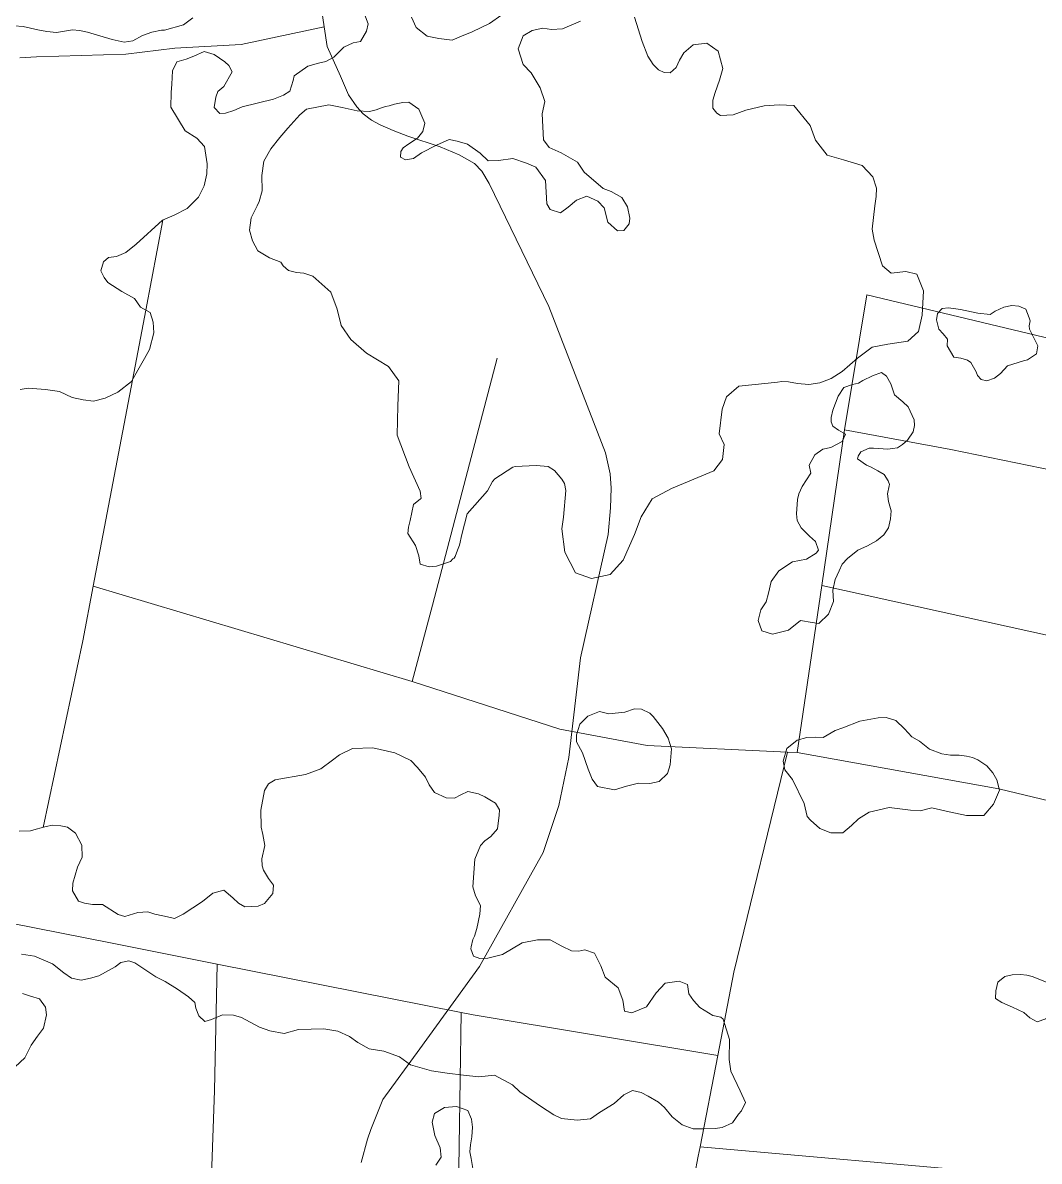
# Model space of a CAD drawing. Header units: metres. Extents: x 4652992 to 4879070, y 2074171 to 2309877.
# Drawn here: x 4654357 to 4654448.3, y 2307188.4 to 2307290.7 of the extents above; entities that cross this region are included whole.
import ezdxf

# ---------------------------------------------------------------- set-up
doc = ezdxf.new("R2010")
doc.units = ezdxf.units.M
doc.header["$MEASUREMENT"] = 0
for name, color, linetype, lineweight in [('Level 1', 2, 'Continuous', 0), ('Level 37', 3, 'Continuous', 0), ('Level 40', 1, 'Continuous', 0)]:
    doc.layers.add(name, color=color, linetype=linetype, lineweight=lineweight)

msp = doc.modelspace()

# ---------------------------------------------------------------- linework, layer by layer
at = {"layer": 'Level 1'}
for points in [[(4654387.351931, 2307188.276491, 1377.26), (4654387.934511, 2307190.36072, 1377.16), (4654388.233279, 2307191.254519, 1377.12), (4654389.31531, 2307193.933291, 1377), (4654392.648684, 2307198.478091, 1376.6), (4654398.004885, 2307205.886721, 1376), (4654403.710329, 2307216.142519, 1375), (4654405.130312, 2307220.37073, 1374.58), (4654406.035525, 2307224.684511, 1374), (4654407.084109, 2307233.630678, 1373), (4654409.574709, 2307244.711733, 1372), (4654409.769106, 2307247.113283, 1371.5), (4654409.832094, 2307248.891299, 1371.54), (4654409.7381, 2307250.155092, 1371.5), (4654409.329897, 2307252.046084, 1371.44), (4654404.23511, 2307265.201479, 1371), (4654398.87311, 2307276.268679, 1370), (4654398.205508, 2307277.359926, 1369.92), (4654397.546084, 2307278.052675, 1369.9), (4654396.172304, 2307278.847719, 1369.8), (4654394.471133, 2307279.566286, 1369.76), (4654391.55591, 2307280.524477, 1369.66), (4654390.246096, 2307281.011111, 1369.64), (4654389.065493, 2307281.535708, 1369.58), (4654388.287295, 2307281.946718, 1369.58), (4654387.544131, 2307282.504275, 1369.54), (4654386.961916, 2307283.161074, 1369.48), (4654386.237917, 2307284.231509, 1369.42), (4654385.499697, 2307285.891482, 1369.4), (4654384.3053, 2307288.561892, 1369), (4654384.049076, 2307290.322202, 1368.831213), (4654383.661472, 2307292.98511, 1368.57588)], [(4654356.684511, 2307287.546328, 1370.36), (4654358.170901, 2307287.639529, 1370.32), (4654366.209292, 2307287.879275, 1370), (4654370.611696, 2307288.432131, 1369.46), (4654376.590522, 2307288.762477, 1369), (4654384.049076, 2307290.322202, 1368.8293)]]:
    msp.add_polyline3d(points, dxfattribs=at)
at = {"layer": 'Level 37', "extrusion": (-0.8400224926888255, 0.216130160880701, 0.4976444165611972), "elevation": -3410420.615248, "flags": 128}
msp.add_lwpolyline([(-3394197.249115, 1958257.06056), (-3394214.366999, 1958255.556488), (-3394219.365277, 1958254.916623), (-3394238.172456, 1958252.508983), (-3394244.564932, 1958251.690637), (-3394252.775769, 1958250.63951)], dxfattribs=at)
at = {"layer": 'Level 37', "extrusion": (-0.1150957798302779, 0.051464324818281, 0.9920203550009741), "elevation": -415598.103135, "flags": 128}
msp.add_lwpolyline([(-4006195.332085, 3280979.539696), (-4006207.233876, 3280976.400742), (-4006210.775631, 3280995.402915)], dxfattribs=at)
at = {"layer": 'Level 37', "extrusion": (0.0615941839452091, 0.7284098706391285, 0.6823673621002193), "elevation": 1968242.27642, "flags": 128}
msp.add_lwpolyline([(-4443512.222837, -1835382.057906), (-4443494.412603, -1835384.453633), (-4443471.116375, -1835389.002085)], dxfattribs=at)
at = {"layer": 'Level 37'}
for points in [[(4654363.275722, 2307240.081485, 1376.5964), (4654391.960562, 2307231.5153, 1376.0514), (4654393.788141, 2307238.354053, 1374.8514), (4654399.586597, 2307260.573012, 1373.820294)], [(4654417.831984, 2307189.678014, 1381.5402), (4654445.017664, 2307187.279768, 1383.6514), (4654460.027697, 2307185.895572, 1385.7514), (4654466.759073, 2307216.565188, 1383.2514), (4654469.264392, 2307231.336528, 1382.7514), (4654469.320089, 2307231.949362, 1382.7027), (4654470.834188, 2307244.913674, 1381.2514), (4654458.9036, 2307248.184356, 1380.8968), (4654452.044439, 2307249.958972, 1380.4514), (4654440.358672, 2307252.347605, 1377.7514), (4654430.80016, 2307254.123972, 1376.9514), (4654428.759067, 2307240.134585, 1377.6264), (4654426.567025, 2307225.110611, 1378.3514)], [(4654391.960562, 2307231.5153, 1376.051384), (4654405.231023, 2307227.228807, 1375.551384), (4654413.062083, 2307225.745189, 1376.051384), (4654425.671025, 2307225.152713, 1378.198788), (4654426.567025, 2307225.110611, 1378.351384), (4654444.68937, 2307221.859015, 1381.751384), (4654466.759073, 2307216.565188, 1383.251384)], [(4654415.178891, 2307176.871888, 1382.6514), (4654416.019222, 2307180.164719, 1382.6514), (4654417.670077, 2307188.841905, 1381.6514), (4654417.831984, 2307189.678014, 1381.540226), (4654419.424276, 2307197.90081, 1380.446874), (4654420.874048, 2307205.387615, 1379.451384), (4654425.671025, 2307225.152713, 1378.198788)], [(4654322.42746, 2307076.952708, 1398.3514), (4654323.586315, 2307088.909995, 1397.6514), (4654325.49313, 2307106.994107, 1395.6514), (4654328.456517, 2307143.202541, 1392.0514), (4654330.55184, 2307176.386409, 1388.5514), (4654331.845478, 2307191.215804, 1386.7759), (4654332.967368, 2307202.536219, 1384.672431), (4654334.280678, 2307214.56383, 1383.327569), (4654346.139382, 2307211.676478, 1381.310277), (4654355.874681, 2307209.771913, 1380.268479), (4654364.990381, 2307207.988563, 1379.292985), (4654374.422294, 2307206.111065, 1379.292985), (4654396.343178, 2307201.747535, 1379.292985), (4654397.418805, 2307201.533423, 1379.292985), (4654419.424276, 2307197.90081, 1380.446874)], [(4654358.025574, 2307040.691088, 1399.3514), (4654362.870182, 2307039.833151, 1399.3514), (4654365.020563, 2307058.352, 1397.8514), (4654366.923967, 2307085.502758, 1393.6514), (4654368.404238, 2307112.27047, 1388.4514), (4654370.749862, 2307135.080618, 1385.2514), (4654373.215525, 2307167.608346, 1383.2514), (4654374.176669, 2307194.742226, 1380.2514), (4654374.422294, 2307206.111065, 1379.292985)], [(4654401.809545, 2307036.073487, 1396.9514), (4654398.46055, 2307033.758004, 1396.9514), (4654395.00132, 2307031.948018, 1397.0514), (4654384.94553, 2307033.481164, 1397.0514), (4654387.149967, 2307058.324133, 1395.4514), (4654388.067383, 2307077.276346, 1394.0514), (4654389.297768, 2307090.672139, 1391.1514), (4654391.493416, 2307123.662184, 1385.8514), (4654392.995233, 2307138.991958, 1384.9514), (4654394.89006, 2307170.816881, 1381.7514), (4654396.084297, 2307183.769992, 1381.0514), (4654396.343178, 2307201.747535, 1379.292985)]]:
    msp.add_polyline3d(points, dxfattribs=at)
at = {"layer": 'Level 40', "color": 3, "flags": 128}
for points, elevation in [([(4654414.463381, 2307227.273075), (4654414.965796, 2307226.40014), (4654415.260138, 2307225.446978), (4654415.13136, 2307224.017999), (4654414.895836, 2307223.246707), (4654414.163877, 2307222.523008), (4654413.298211, 2307222.336225), (4654412.291831, 2307222.371027), (4654411.218069, 2307222.103985), (4654410.130817, 2307221.776568), (4654408.607919, 2307222.053556), (4654408.125374, 2307222.731845), (4654407.757082, 2307223.638142), (4654407.255025, 2307225.081443), (4654406.719035, 2307226.088668), (4654406.732981, 2307226.719425), (4654407.008907, 2307227.671954), (4654407.740958, 2307228.395737), (4654408.781413, 2307228.797006), (4654409.626748, 2307228.608003), (4654411.049406, 2307228.733636), (4654411.942106, 2307229.04114), (4654412.572824, 2307229.02689), (4654413.317293, 2307228.670268), (4654413.625651, 2307228.347776), (4654414.463381, 2307227.273075)], 1380.109417), ([(4654449.106896, 2307204.424173), (4654449.791623, 2307203.831032), (4654449.943786, 2307203.105345), (4654449.743033, 2307202.206981), (4654448.889984, 2307201.202807), (4654448.137652, 2307200.930688), (4654447.459261, 2307201.270847), (4654446.940763, 2307201.76394), (4654445.916441, 2307202.244258), (4654444.938589, 2307202.65132), (4654444.393282, 2307203.024656), (4654444.420716, 2307203.710253), (4654444.594685, 2307204.488896), (4654445.207583, 2307204.980836), (4654445.873332, 2307205.14654), (4654446.632073, 2307205.165695), (4654447.184392, 2307205.105192), (4654447.663441, 2307204.998173), (4654449.106896, 2307204.424173)], 1385.609417), ([(4654394.071067, 2307188.029211), (4654394.546788, 2307188.744584), (4654394.480458, 2307189.580874), (4654393.972579, 2307190.705257), (4654393.732468, 2307191.896327), (4654393.967284, 2307192.665486), (4654394.851209, 2307193.226633), (4654395.942259, 2307193.299187), (4654396.939272, 2307192.950348), (4654397.273349, 2307192.180673), (4654397.366516, 2307191.464758), (4654397.29894, 2307190.595137), (4654397.198001, 2307189.859355), (4654397.123923, 2307189.24397), (4654397.24395, 2307188.648484), (4654397.417271, 2307187.725174)], 1382.009417)]:
    msp.add_lwpolyline(points, dxfattribs=dict(at, elevation=elevation))
at = {"layer": 'Level 40', "color": 3}
for points in [[(4654387.471797, 2307291.963919, 1375.1), (4654387.999686, 2307290.59632, 1375.1), (4654387.852366, 2307289.935371, 1375.1), (4654387.300948, 2307289.018062, 1375.1), (4654386.647225, 2307288.887069, 1375.1), (4654385.80239, 2307288.521338, 1375.1), (4654384.905791, 2307287.612028, 1375.1), (4654384.193126, 2307287.21665, 1375.1), (4654383.539377, 2307287.085646, 1375.1), (4654382.577056, 2307286.815633, 1375.1), (4654381.332818, 2307285.922734, 1374.3), (4654381.24435, 2307285.525755, 1374.3), (4654380.957019, 2307284.54815, 1374.3), (4654380.390662, 2307284.188842, 1374.3), (4654379.478734, 2307283.837531, 1374.3), (4654376.684438, 2307283.138624, 1373.6), (4654375.91885, 2307282.82351, 1373.6), (4654375.16801, 2307282.574617, 1373.6), (4654374.67488, 2307282.546083, 1373.6), (4654374.167324, 2307283.07704, 1373.6), (4654374.307669, 2307284.019045, 1373.6), (4654374.491948, 2307284.534009, 1373.6), (4654375.007392, 2307284.974739, 1373.6), (4654375.758582, 2307286.29518, 1373.3), (4654375.464367, 2307286.848083, 1373.3), (4654375.12586, 2307287.20223, 1373.3), (4654374.154264, 2307287.83745, 1373.3), (4654373.241355, 2307288.11169, 1373.3), (4654372.31334, 2307287.693649, 1373.3), (4654371.628394, 2307287.429809, 1373.3), (4654370.810909, 2307287.195677, 1373.3), (4654370.396066, 2307286.396227, 1383.2), (4654370.352274, 2307285.172006, 1383.2), (4654370.285339, 2307284.437687, 1382.6), (4654370.263364, 2307283.128686, 1381.1), (4654371.557473, 2307280.998716, 1380), (4654372.595049, 2307280.335191, 1380), (4654373.29039, 2307279.586761, 1380), (4654373.534784, 2307278.023602, 1380), (4654373.494392, 2307277.116865, 1380), (4654373.254327, 2307276.039409, 1380), (4654372.757685, 2307275.019456, 1380), (4654371.725021, 2307274.011865, 1380), (4654370.567098, 2307273.4094, 1380), (4654369.494771, 2307272.94935, 1380), (4654367.133775, 2307270.819163, 1381), (4654366.210764, 2307270.057584, 1381), (4654365.379061, 2307269.705908, 1381), (4654364.655674, 2307269.598945, 1381), (4654364.19416, 2307269.218149, 1381), (4654363.960287, 2307268.40981, 1381), (4654364.256196, 2307267.805605, 1381), (4654364.58634, 2307267.355122, 1381), (4654365.841509, 2307266.563201, 1379.8), (4654366.990134, 2307265.908403, 1379.3), (4654367.520603, 2307265.142704, 1379.3), (4654368.387953, 2307264.67895, 1379.3), (4654368.678623, 2307263.805248, 1379.3), (4654368.729521, 2307262.823527, 1379.3), (4654368.346414, 2307261.346027, 1379.3), (4654367.895139, 2307260.530668, 1379.3), (4654367.283948, 2307259.481592, 1379.3), (4654366.735562, 2307258.47237, 1379.3), (4654365.496589, 2307257.509916, 1379.3), (4654364.349111, 2307256.958195, 1379.3), (4654363.321608, 2307256.703028, 1379.3), (4654362.37415, 2307256.807262, 1379.3), (4654361.400795, 2307257.025376, 1380.3), (4654360.263204, 2307257.559735, 1381.1), (4654358.987411, 2307257.753698, 1381.8), (4654357.424095, 2307257.851063, 1382.5), (4654356.702102, 2307257.744239, 1382.5)], [(4654356.175759, 2307290.422506, 1374.6), (4654356.999345, 2307290.376793, 1374.6), (4654358.306281, 2307290.081011, 1373.9), (4654359.101086, 2307289.902828, 1373.9), (4654359.9916, 2307289.842232, 1373.9), (4654360.712898, 2307289.958612, 1373.9), (4654361.434187, 2307290.074992, 1373.9), (4654362.044998, 2307290.007573, 1373.9), (4654362.77351, 2307289.844245, 1373.9), (4654363.884618, 2307289.525622, 1373.9), (4654364.995695, 2307289.207007, 1373.9), (4654366.055267, 2307288.969459, 1373.9), (4654366.842699, 2307289.070991, 1373.9), (4654367.718612, 2307289.569784, 1373.9), (4654368.550271, 2307289.869941, 1373.9), (4654369.41864, 2307290.022828, 1373.9), (4654369.698261, 2307290.02965, 1373.9), (4654371.382212, 2307290.506192, 1373.7), (4654372.221582, 2307291.152397, 1373.7)], [(4654400.020114, 2307291.423387, 1386.5), (4654398.891079, 2307290.65119, 1386.5), (4654397.356956, 2307289.901484, 1386.5), (4654396.380084, 2307289.50532, 1386.5), (4654395.547908, 2307289.145058, 1386.5), (4654394.347131, 2307289.277651, 1386.5), (4654393.30555, 2307289.511266, 1386.5), (4654392.314957, 2307290.280383, 1386.5), (4654391.903212, 2307291.193155, 1386.5)], [(4654411.929401, 2307291.213021, 1386.8), (4654412.621157, 2307289.029428, 1386.8), (4654413.123996, 2307287.6902, 1386.8), (4654413.622377, 2307286.965205, 1386.8), (4654414.081044, 2307286.484973, 1386.8), (4654414.589807, 2307286.229349, 1386.8), (4654415.148667, 2307286.198327, 1386.8), (4654415.68305, 2307286.691637, 1386.8), (4654415.96807, 2307287.33522, 1386.8), (4654416.352915, 2307288.003582, 1386.8), (4654417.216831, 2307288.705978, 1386.8), (4654418.429517, 2307288.858432, 1386.8), (4654419.451757, 2307288.157414, 1386.8), (4654419.859429, 2307286.603788, 1386.8), (4654419.574006, 2307285.535839, 1386.8), (4654419.188773, 2307284.443129, 1386.8), (4654418.983532, 2307283.734538, 1386.8), (4654418.967898, 2307283.030592, 1386.8), (4654419.336683, 2307282.570578, 1386.8), (4654419.665781, 2307282.355282, 1386.8), (4654420.8134, 2307282.428033, 1386.8), (4654421.941363, 2307282.835318, 1386.8), (4654423.59561, 2307283.231588, 1385.8), (4654424.935117, 2307283.322095, 1385.8), (4654426.243865, 2307283.264658, 1385.8), (4654427.730617, 2307281.467311, 1385.8), (4654428.188794, 2307280.13683, 1385.8), (4654429.261331, 2307278.810271, 1385.8), (4654430.724357, 2307278.387745, 1385.8), (4654432.401988, 2307277.869881, 1385.8), (4654433.354829, 2307276.85355, 1385.8), (4654433.693338, 2307275.833363, 1385.8), (4654433.667555, 2307275.083733, 1385.8), (4654433.531824, 2307274.264341, 1385.8), (4654433.294808, 2307272.14576, 1385.8), (4654433.472715, 2307271.163102, 1386.4), (4654434.216095, 2307268.859785, 1388.1), (4654435.011972, 2307268.210758, 1388.1), (4654436.311516, 2307268.343034, 1388.1), (4654437.296998, 2307268.122139, 1388.1), (4654437.90267, 2307266.621608, 1388.1), (4654437.790695, 2307264.434908, 1388.1), (4654437.460481, 2307262.955995, 1388.1), (4654436.513665, 2307262.085842, 1388.1), (4654434.716235, 2307261.82979, 1388.1), (4654433.287118, 2307261.538251, 1388.1), (4654431.986676, 2307260.559061, 1388.1), (4654430.591403, 2307259.365822, 1388.1), (4654429.604968, 2307258.73978, 1388.1), (4654428.578948, 2307258.357881, 1388.1), (4654427.602933, 2307258.200057, 1388.1), (4654426.587317, 2307258.286382, 1388.1), (4654425.770892, 2307258.422202, 1388.1), (4654425.16846, 2307258.46303, 1388.1), (4654424.780031, 2307258.408862, 1388.1), (4654423.939294, 2307258.328442, 1390.8), (4654421.307604, 2307258.035475, 1390.8), (4654420.211644, 2307257.077617, 1390.8), (4654419.803124, 2307255.9658, 1390.8), (4654419.55487, 2307253.775279, 1390.8), (4654419.978364, 2307252.798075, 1390.8), (4654419.841279, 2307251.465131, 1390.8), (4654419.050886, 2307250.438903, 1390.8), (4654415.261739, 2307248.847573, 1390.4), (4654413.508405, 2307247.926569, 1390.4), (4654412.53886, 2307246.314114, 1390.4), (4654411.94665, 2307244.71105, 1390.4), (4654410.916951, 2307242.408507, 1390.4), (4654409.739207, 2307241.124144, 1390.4), (4654408.060784, 2307240.749183, 1390.4), (4654406.626332, 2307241.257743, 1390.4), (4654405.679517, 2307243.111353, 1390.4), (4654405.403199, 2307245.237204, 1390.4), (4654405.543086, 2307246.284852, 1390.4), (4654405.74863, 2307248.678297, 1390.4), (4654405.654802, 2307249.309177, 1390.4), (4654405.411803, 2307249.691968, 1390.4), (4654404.737097, 2307250.452889, 1390.4), (4654404.161368, 2307250.816341, 1390.4), (4654403.103727, 2307250.912341, 1390.4), (4654401.206658, 2307250.820898, 1390.4), (4654401.007977, 2307250.771536, 1390.4), (4654399.386554, 2307249.705629, 1385.6), (4654399.162548, 2307249.491626, 1383.9635), (4654398.710873, 2307248.642211, 1383), (4654396.906269, 2307246.566238, 1378.5), (4654396.427715, 2307244.7202, 1377.4), (4654396.214411, 2307243.763774, 1377.4), (4654396.027482, 2307243.302, 1377.4), (4654395.804415, 2307242.750953, 1377.4), (4654395.735195, 2307242.579958, 1377.4), (4654395.592673, 2307242.522656, 1377.4), (4654395.385721, 2307242.299524, 1377.4)], [(4654395.385721, 2307242.299524, 1377.4), (4654394.140167, 2307241.860932, 1377.4), (4654393.479524, 2307241.793548, 1377.4), (4654392.674827, 2307242.045281, 1377.4), (4654392.553858, 2307242.789589, 1377.4), (4654392.258366, 2307243.716405, 1377.4), (4654391.568114, 2307244.803288, 1377.4), (4654391.621658, 2307245.365139, 1377.4), (4654391.758771, 2307245.980027, 1377.4), (4654392.078704, 2307247.414787, 1377.4), (4654392.694147, 2307247.922657, 1377.4), (4654392.765432, 2307247.940369, 1381), (4654392.654965, 2307248.62009, 1384.6), (4654391.665964, 2307250.80881, 1385.8), (4654390.602735, 2307253.649713, 1386.5), (4654390.669429, 2307256.276181, 1386.5), (4654390.745854, 2307258.523228, 1386.5), (4654389.807992, 2307259.818171, 1386.5), (4654387.856328, 2307261.009959, 1386.5), (4654386.428911, 2307262.225926, 1386.5), (4654385.58076, 2307263.500923, 1386.5), (4654385.20018, 2307264.966206, 1385.5), (4654384.65026, 2307266.504175, 1381), (4654383.008735, 2307267.938765, 1377.5), (4654382.210395, 2307268.213071, 1377.5), (4654381.553416, 2307268.264739, 1377.5), (4654380.825737, 2307268.42773, 1377.5), (4654380.350914, 2307268.868297, 1377.5), (4654380.138837, 2307269.202271, 1377.5), (4654379.123156, 2307269.573016, 1377.5), (4654378.067154, 2307270.191531, 1377.5), (4654377.602662, 2307271.107286, 1377.5), (4654377.340369, 2307272.073263, 1377.5), (4654377.49263, 2307273.185135, 1377.5), (4654378.018916, 2307274.260978, 1377.5), (4654378.201103, 2307274.649915, 1377.5), (4654378.459426, 2307275.594809, 1377.5), (4654378.434946, 2307276.985107, 1377.5), (4654378.627765, 2307278.278991, 1377.5), (4654379.255184, 2307279.379991, 1377.5), (4654380.054417, 2307280.394736, 1377.5), (4654380.767622, 2307281.237745, 1377.5), (4654381.844968, 2307282.428936, 1377.5), (4654382.459651, 2307282.938897, 1376.7), (4654384.450804, 2307283.314039, 1376.1), (4654385.645661, 2307283.094023, 1376.1), (4654387.012581, 2307282.78759, 1376.1), (4654388.101148, 2307282.734924, 1376.1), (4654388.70883, 2307282.885741, 1376.1), (4654389.179823, 2307283.0672, 1376.1), (4654389.539378, 2307283.177958, 1376.1), (4654389.888773, 2307283.24315, 1376.1), (4654390.349601, 2307283.379042, 1376.1), (4654391.104098, 2307283.544775, 1376.1), (4654391.635721, 2307283.569109, 1376.1), (4654392.546587, 2307282.934333, 1376.1), (4654393.077278, 2307281.667217, 1376.1), (4654392.914759, 2307280.938237, 1376.1), (4654392.443502, 2307280.326309, 1376.1), (4654391.663504, 2307279.831426, 1376.1), (4654391.151917, 2307279.467724, 1376.1), (4654390.933989, 2307279.133874, 1376.1), (4654390.91338, 2307278.612287, 1376.1), (4654391.338482, 2307278.373497, 1376.1), (4654392.082774, 2307278.493691, 1376.1), (4654392.784566, 2307279.021721, 1377.5), (4654394.122015, 2307279.712329, 1383.5), (4654395.27502, 2307280.221587, 1385.4), (4654395.995043, 2307280.060173, 1385.4), (4654396.93002, 2307279.803315, 1385.4), (4654398.069579, 2307278.980789, 1385.4), (4654398.769157, 2307278.304167, 1385.4), (4654399.719275, 2307278.327452, 1385.4), (4654400.989526, 2307278.515233, 1385.4), (4654402.219269, 2307278.097799, 1385.4), (4654403.078994, 2307277.716065, 1385.4), (4654403.94805, 2307276.528981, 1385.4), (4654404.046356, 2307274.42797, 1385.4), (4654404.360945, 2307273.932228, 1385.4), (4654405.285653, 2307273.630481, 1385.4), (4654405.966025, 2307274.139453, 1385.4), (4654406.721492, 2307274.773334, 1385.4), (4654407.65171, 2307275.131801, 1385.4), (4654408.636218, 2307274.674888, 1385.4), (4654409.210632, 2307274.07367, 1385.4), (4654409.534471, 2307272.772701, 1385.4), (4654410.403668, 2307272.010961, 1385.4), (4654410.973574, 2307272.024964, 1385.4), (4654411.439011, 2307272.629307, 1385.4), (4654411.50444, 2307273.134329, 1385.4), (4654411.310382, 2307274.169971, 1385.4), (4654410.786191, 2307274.996159, 1385.4), (4654409.821807, 2307275.543064, 1385.4), (4654409.122112, 2307275.794404, 1385.4), (4654407.406026, 2307277.275276, 1386.8), (4654406.802922, 2307278.16509, 1386.8), (4654405.341371, 2307279.011561, 1386.8), (4654404.268742, 2307279.487866, 1386.8), (4654403.76022, 2307280.167869, 1386.8), (4654403.62235, 2307282.509991, 1386.8), (4654403.872804, 2307283.633056, 1386.8), (4654403.439561, 2307284.862295, 1386.8), (4654402.657014, 2307286.217082, 1386.8), (4654401.923859, 2307286.947586, 1386.8), (4654401.48572, 2307288.366725, 1386.8), (4654401.935877, 2307289.539478, 1386.8), (4654402.74987, 2307290.017343, 1386.8), (4654403.693422, 2307290.23026, 1386.8), (4654404.466981, 2307290.103905, 1386.8), (4654405.470272, 2307290.161887, 1386.8), (4654407.082971, 2307290.837941, 1386.8)], [(4654447.903136, 2307262.217018, 1379.5), (4654448.172425, 2307261.66587, 1379.5), (4654448.062537, 2307260.9543, 1379.5), (4654447.25199, 2307260.399737, 1379.5), (4654446.893692, 2307260.332783, 1379.5), (4654445.466445, 2307259.875557, 1378.8), (4654444.821261, 2307259.185004, 1378.8), (4654444.285523, 2307258.764672, 1378.8), (4654443.5941, 2307258.526589, 1378.8), (4654443.079771, 2307258.641819, 1378.8), (4654442.768397, 2307259.006325, 1378.8), (4654442.644052, 2307259.328933, 1378.8), (4654442.148184, 2307260.169077, 1379.5), (4654441.852483, 2307260.382574, 1379.5), (4654441.2556, 2307260.565392, 1379.5), (4654440.637831, 2307260.654726, 1379.5), (4654440.0315, 2307261.674068, 1379.5), (4654440.063319, 2307262.25594, 1379.5), (4654439.679627, 2307262.734588, 1379.5), (4654439.285491, 2307263.166499, 1379.5), (4654439.078733, 2307263.998195, 1379.5), (4654439.15727, 2307264.569626, 1379.5), (4654439.599139, 2307265.010549, 1379.5), (4654440.154822, 2307265.082361, 1379.5), (4654441.246317, 2307264.939209, 1378.9), (4654442.789238, 2307264.593423, 1378.9), (4654443.895916, 2307264.492772, 1378.9), (4654444.353519, 2307264.783199, 1378.9), (4654445.122978, 2307265.151099, 1378.9), (4654445.84019, 2307265.285089, 1378.9), (4654446.468851, 2307265.242434, 1378.9), (4654447.092011, 2307264.9554, 1378.9), (4654447.413233, 2307264.195705, 1378.9), (4654447.50124, 2307263.930377, 1378.9), (4654447.396758, 2307263.462586, 1378.9), (4654447.427567, 2307263.16096, 1378.9), (4654447.903136, 2307262.217018, 1379.5)], [(4654429.766304, 2307239.725521, 1381.5), (4654429.827357, 2307238.684159, 1381.5), (4654429.380815, 2307237.560645, 1381.5), (4654428.509924, 2307236.727831, 1381.5), (4654427.893741, 2307236.816756, 1381.5), (4654426.858154, 2307236.999514, 1381.5), (4654425.780032, 2307236.115167, 1381.5), (4654424.329531, 2307235.754548, 1381.5), (4654423.37169, 2307236.066703, 1381.5), (4654423.03593, 2307236.973768, 1381.5), (4654423.301031, 2307237.942179, 1381.5), (4654423.757535, 2307238.672016, 1381.5), (4654423.981023, 2307239.453996, 1381.5), (4654424.209934, 2307240.479477, 1381.5), (4654424.915294, 2307241.447295, 1381.5), (4654426.122885, 2307242.253778, 1381.5), (4654427.402405, 2307242.505788, 1381.5), (4654428.257516, 2307243.048541, 1381.5), (4654428.459757, 2307243.29693, 1381.5), (4654428.196443, 2307244.090007, 1381.5), (4654427.663463, 2307244.551906, 1381.5), (4654426.902887, 2307245.309478, 1381.5), (4654426.561725, 2307245.973185, 1381.5), (4654426.500183, 2307246.574311, 1381.5), (4654426.580129, 2307247.859425, 1381), (4654426.694675, 2307248.372557, 1381), (4654426.990782, 2307249.040967, 1381), (4654427.780164, 2307250.231653, 1380.3), (4654427.646021, 2307250.948058, 1380.3), (4654428.144984, 2307251.865904, 1380.3), (4654428.851052, 2307252.394186, 1380.3), (4654429.56708, 2307252.528013, 1380.3), (4654430.609056, 2307253.057573, 1379.9), (4654430.893537, 2307253.722377, 1379.3), (4654430.279192, 2307254.091259, 1378.8), (4654429.770185, 2307254.450878, 1378.8), (4654429.609449, 2307254.830756, 1378.8), (4654429.599466, 2307255.226001, 1378.8), (4654429.745693, 2307255.881023, 1378.8), (4654430.225232, 2307257.149184, 1378.8), (4654430.740635, 2307257.918043, 1378.8), (4654431.536189, 2307258.181995, 1378.8), (4654432.056107, 2307258.311172, 1378.8), (4654432.456608, 2307258.565355, 1378.8), (4654433.320162, 2307258.973971, 1378), (4654434.126978, 2307259.285026, 1378), (4654434.589666, 2307258.935477, 1378), (4654434.979147, 2307258.258082, 1378), (4654435.29542, 2307257.252856, 1378), (4654436.043948, 2307256.642595, 1378), (4654436.532498, 2307256.188929, 1378), (4654437.066983, 2307255.01263, 1379), (4654437.102796, 2307254.513507, 1379), (4654436.977474, 2307253.95226, 1379), (4654436.462244, 2307253.183686, 1379), (4654436.030562, 2307252.789274, 1379), (4654435.573015, 2307252.49887, 1379), (4654435.12093, 2307252.452786, 1379), (4654434.715593, 2307252.396231, 1379), (4654433.421378, 2307252.469962, 1380), (4654433.026987, 2307252.46019, 1380), (4654432.269009, 2307252.139474, 1380), (4654432.035075, 2307251.750452, 1380), (4654431.982932, 2307251.516903, 1380), (4654432.797198, 2307250.957938, 1380.5), (4654433.1963, 2307250.770548, 1380.5), (4654433.807852, 2307250.437566, 1380.5), (4654434.372734, 2307250.115038, 1380.5), (4654434.735098, 2307249.543799, 1380.5), (4654434.859198, 2307249.221954, 1380.5), (4654434.827932, 2307249.081926, 1380.5), (4654434.671602, 2307248.381791, 1380.5), (4654434.758983, 2307247.676109, 1380.5), (4654435.012147, 2307246.835307, 1380.5), (4654434.949132, 2307246.11431, 1380.5), (4654434.771963, 2307245.320864, 1380.5), (4654434.335701, 2307244.683435, 1380.5), (4654433.676577, 2307244.144898, 1380.5), (4654432.8879, 2307243.684362, 1380.5), (4654432.016321, 2307243.291382, 1380.5), (4654431.071789, 2307242.571689, 1380.5), (4654430.609709, 2307242.038044, 1380.5), (4654430.334266, 2307241.462631, 1380.5), (4654430.147166, 2307241.063466, 1380.5), (4654429.960065, 2307240.664303, 1380.5), (4654429.766304, 2307239.725521, 1381.5)], [(4654443.588054, 2307223.932708, 1386.409417), (4654444.139254, 2307223.306714, 1386.409417), (4654444.497577, 2307222.661021, 1386.409417), (4654444.72921, 2307221.72947, 1386.409417), (4654444.195743, 2307220.466299, 1386.409417), (4654443.343405, 2307219.462945, 1386.409417), (4654441.773192, 2307219.451025, 1385.909417), (4654440.225055, 2307219.798749, 1383.609417), (4654438.663534, 2307220.147843, 1383.609417), (4654437.595228, 2307219.882085, 1383.609417), (4654436.727532, 2307219.949914, 1383.609417), (4654434.825314, 2307220.185935, 1383.609417), (4654433.02912, 2307219.767486, 1383.609417), (4654432.073834, 2307219.161047, 1383.609417), (4654431.4323, 2307218.547545, 1383.609417), (4654430.657212, 2307217.900819, 1383.609417), (4654429.582364, 2307217.888759, 1383.609417), (4654428.601395, 2307218.29724, 1383.609417), (4654427.760961, 2307219.052779, 1383.609417), (4654427.454175, 2307219.373661, 1383.609417), (4654427.194774, 2307220.526601, 1382.709417), (4654426.138875, 2307222.704281, 1381.009417), (4654425.442958, 2307223.556151, 1381.009417), (4654425.303056, 2307224.347033, 1381.009417), (4654425.619094, 2307225.4791, 1381.009417), (4654426.544434, 2307226.221732, 1381.009417), (4654427.422362, 2307226.468541, 1381.009417), (4654428.18615, 2307226.48766, 1381.009417), (4654428.876182, 2307226.459966, 1381.009417), (4654429.968873, 2307227.101846, 1381.009417), (4654430.652453, 2307227.328792, 1381.009417), (4654432.195339, 2307227.949317, 1382.309417), (4654433.845943, 2307228.223119, 1383.709417), (4654434.546875, 2307228.255587, 1383.709417), (4654435.434376, 2307227.994024, 1383.709417), (4654436.214527, 2307227.251873, 1383.709417), (4654436.874538, 2307226.536605, 1383.709417), (4654437.541558, 2307226.135147, 1383.709417), (4654438.455174, 2307225.426264, 1383.709417), (4654439.555951, 2307224.990893, 1383.709417), (4654440.350053, 2307224.876383, 1383.709417), (4654441.110924, 2307224.895442, 1383.709417), (4654441.784898, 2307224.807793, 1383.709417), (4654442.325346, 2307224.686935, 1383.709417), (4654442.778902, 2307224.459373, 1383.709417), (4654443.588054, 2307223.932708, 1386.409417)], [(4654356.618951, 2307218.061539, 1385.009417), (4654357.633347, 2307218.086996, 1385.009417), (4654358.167276, 2307218.219743, 1385.009417), (4654359.041587, 2307218.46546, 1385.009417), (4654359.635559, 2307218.584793, 1385.009417), (4654360.382945, 2307218.543872, 1385.009417), (4654360.983474, 2307218.409758, 1385.009417), (4654361.683925, 2307217.875368, 1385.009417), (4654362.264025, 2307216.800937, 1385.009417), (4654362.276925, 2307215.727209, 1385.009417), (4654361.858499, 2307214.81137, 1384.109417), (4654361.448831, 2307213.388239, 1383.809417), (4654361.421818, 2307212.700309, 1383.809417), (4654361.969451, 2307211.757928, 1383.809417), (4654362.497337, 2307211.576993, 1383.809417), (4654363.232421, 2307211.475973, 1383.809417), (4654364.114553, 2307211.468291, 1383.809417), (4654365.537843, 2307210.577328, 1382.909417), (4654366.126512, 2307210.382755, 1382.909417), (4654367.284104, 2307210.755892, 1382.909417), (4654368.180611, 2307210.80837, 1382.909417), (4654368.829449, 2307210.60036, 1382.909417), (4654369.551886, 2307210.439074, 1382.909417), (4654370.21411, 2307210.291231, 1382.909417), (4654370.575318, 2307210.210591, 1382.909417), (4654371.354854, 2307210.607975, 1383.609417), (4654373.105567, 2307211.736317, 1385.709417), (4654374.025698, 2307212.474699, 1385.709417), (4654375.03222, 2307212.753328, 1385.709417), (4654375.824942, 2307212.072947, 1385.709417), (4654376.344503, 2307211.579412, 1385.709417), (4654376.904139, 2307211.265696, 1385.709417), (4654378.110393, 2307211.310954, 1385.709417), (4654378.670323, 2307211.563442, 1385.709417), (4654379.437206, 2307212.461826, 1385.709417), (4654379.47762, 2307213.207842, 1385.709417), (4654379.044794, 2307213.807866, 1385.709417), (4654378.578714, 2307214.541172, 1385.709417), (4654378.478975, 2307214.940983, 1385.709417), (4654378.432686, 2307215.580555, 1385.709417), (4654378.699942, 2307216.779353, 1385.709417), (4654378.54055, 2307217.75884, 1385.709417), (4654378.374314, 2307218.42524, 1385.709417), (4654378.335184, 2307219.944255, 1385.709417), (4654378.662746, 2307221.696045, 1385.709417), (4654379.049646, 2307222.301847, 1385.709417), (4654379.636353, 2307222.674213, 1385.709417), (4654382.362339, 2307223.139591, 1385.409417), (4654383.736031, 2307223.651066, 1385.409417), (4654384.789859, 2307224.42287, 1385.409417), (4654385.403504, 2307224.9153, 1385.409417), (4654386.583745, 2307225.493692, 1384.209417), (4654388.415463, 2307225.548101, 1383.109417), (4654390.401021, 2307225.104351, 1383.109417), (4654391.824686, 2307224.407317, 1383.109417), (4654392.439345, 2307223.764809, 1383.109417), (4654393.134072, 2307222.914997, 1383.109417), (4654393.481227, 2307222.206015, 1383.109417), (4654393.962108, 2307221.530302, 1383.109417), (4654394.99132, 2307221.047768, 1383.109417), (4654395.740045, 2307221.006739, 1383.109417), (4654396.315203, 2307221.320179, 1383.109417), (4654396.950515, 2307221.620174, 1383.109417), (4654397.913002, 2307221.405093, 1383.109417), (4654398.487715, 2307221.150393, 1383.109417), (4654398.928697, 2307220.862443, 1383.109417), (4654399.429825, 2307220.561055, 1383.109417), (4654399.803717, 2307219.972431, 1383.109417), (4654399.756545, 2307219.4779, 1383.109417), (4654399.608543, 2307218.248311, 1383.109417), (4654399.013091, 2307217.560634, 1383.109417), (4654398.484713, 2307217.17363, 1383.109417), (4654398.076638, 2307216.759747, 1383.109417), (4654397.591897, 2307215.535241, 1384.309417), (4654397.394054, 2307213.053031, 1385.109417), (4654397.653457, 2307212.239566, 1385.109417), (4654398.092827, 2307211.385923, 1385.109417), (4654398.038888, 2307210.579512, 1385.109417), (4654397.757945, 2307209.320155, 1385.109417), (4654397.537419, 2307208.613928, 1385.109417), (4654397.41054, 2307208.327483, 1385.109417), (4654397.263383, 2307207.667837, 1385.109417), (4654397.22325, 2307207.487934, 1385.109417), (4654397.449408, 2307206.807895, 1385.109417), (4654398.035915, 2307206.613985, 1385.109417), (4654398.735912, 2307206.646545, 1385.109417), (4654400.061671, 2307206.980848, 1386.309417), (4654401.845485, 2307208.025158, 1388.709417), (4654403.218983, 2307208.282318, 1388.709417), (4654404.34678, 2307208.281071, 1388.709417), (4654405.414396, 2307207.729391, 1388.709417), (4654406.256526, 2307207.290726, 1388.709417), (4654406.939771, 2307207.263448, 1388.709417), (4654407.470568, 2307207.395513, 1388.709417), (4654408.339286, 2307207.076213, 1388.709417), (4654408.902163, 2307205.948141, 1388.709417), (4654409.299279, 2307204.919762, 1388.709417), (4654410.465878, 2307203.970174, 1388.709417), (4654410.871263, 2307202.873572, 1387.409417), (4654411.03748, 2307201.887717, 1385.609417), (4654411.679815, 2307201.741813, 1385.009417), (4654413.021712, 2307202.25685, 1383.809417), (4654413.870636, 2307203.517426, 1383.809417), (4654414.6992, 2307204.404256, 1383.809417), (4654415.934301, 2307204.569802, 1383.809417), (4654416.688335, 2307204.275323, 1383.809417), (4654416.814378, 2307203.427549, 1383.809417), (4654417.247701, 2307202.826413, 1383.809417), (4654417.801139, 2307202.198467, 1383.809417), (4654418.968572, 2307201.496486, 1383.809417), (4654419.689284, 2307201.335567, 1383.809417), (4654419.902705, 2307201.161828, 1383.809417), (4654420.459769, 2307199.340528, 1384.909417), (4654420.431363, 2307197.521359, 1384.909417), (4654420.576985, 2307196.481701, 1384.909417), (4654421.441652, 2307194.715073, 1384.909417), (4654421.900466, 2307193.668523, 1384.909417), (4654421.546547, 2307192.929267, 1384.909417), (4654421.286335, 2307192.609692, 1384.909417), (4654420.739138, 2307191.850635, 1384.909417), (4654419.825728, 2307191.425066, 1384.909417), (4654419.172522, 2307191.319069, 1384.909417), (4654418.159501, 2307191.293362, 1384.909417), (4654417.219814, 2307191.314227, 1384.909417), (4654416.227092, 2307191.661637, 1384.909417), (4654415.31465, 2307192.368798, 1384.909417), (4654414.622255, 2307193.215705, 1384.909417), (4654414.102818, 2307193.709301, 1384.909417), (4654413.150152, 2307194.236642, 1384.909417), (4654412.530558, 2307194.563763, 1384.909417), (4654411.750842, 2307194.737776, 1384.909417), (4654410.970619, 2307194.345362, 1384.909417), (4654410.106376, 2307193.56661, 1387.209417), (4654408.797455, 2307192.764674, 1389.309417), (4654407.981826, 2307192.195685, 1389.309417), (4654406.768937, 2307192.090824, 1389.309417), (4654405.357381, 2307192.218031, 1389.309417), (4654404.681635, 2307192.556559, 1389.309417), (4654403.47599, 2307193.326255, 1389.309417), (4654401.634395, 2307194.613404, 1389.309417), (4654400.96544, 2307195.263389, 1389.309417), (4654399.342112, 2307196.126362, 1389.309417), (4654397.954011, 2307195.963061, 1387.109417), (4654396.548595, 2307196.130279, 1385.809417), (4654395.088483, 2307196.312508, 1384.709417), (4654393.681285, 2307196.500569, 1384.709417), (4654391.787369, 2307197.049147, 1384.709417), (4654390.814, 2307197.770187, 1384.709417), (4654389.413533, 2307198.27165, 1384.709417), (4654388.079547, 2307198.506357, 1384.709417), (4654387.065923, 2307199.047468, 1384.709417), (4654386.305776, 2307199.595005, 1384.709417), (4654385.278717, 2307200.076149, 1384.709417), (4654384.004621, 2307200.2975, 1384.709417), (4654381.722122, 2307200.226528, 1383.809417), (4654380.446081, 2307199.880665, 1383.809417), (4654379.170341, 2307200.102287, 1383.809417), (4654378.235316, 2307200.437067, 1383.809417), (4654376.607274, 2307201.294363, 1383.109417), (4654375.898608, 2307201.515633, 1383.109417), (4654374.895608, 2307201.550088, 1383.109417), (4654373.919099, 2307201.136749, 1383.109417), (4654373.310488, 2307200.956934, 1383.109417), (4654372.789151, 2307201.452023, 1383.109417), (4654372.501959, 2307202.147377, 1383.109417), (4654372.428666, 2307202.668751, 1383.109417), (4654371.847127, 2307203.1773, 1383.109417), (4654370.857715, 2307203.840014, 1383.109417), (4654369.747904, 2307204.529613, 1383.109417), (4654368.898764, 2307204.971652, 1383.109417), (4654368.016225, 2307205.547418, 1383.109417), (4654367.026689, 2307206.210211, 1383.109417), (4654366.4984, 2307206.391257, 1383.109417), (4654365.7693, 2307206.238311, 1383.109417), (4654365.240743, 2307205.851197, 1383.109417), (4654363.790188, 2307205.046827, 1383.709417), (4654363.048245, 2307204.833895, 1383.709417), (4654362.186002, 2307204.647805, 1383.709417), (4654361.34395, 2307204.835718, 1383.709417), (4654360.628987, 2307205.310704, 1383.709417), (4654359.631661, 2307206.121636, 1385.209417), (4654357.996647, 2307206.81465, 1386.209417), (4654356.84414, 2307207.008978, 1386.209417)], [(4654356.92435, 2307203.459545, 1385.909417), (4654357.630732, 2307203.239026, 1385.909417), (4654358.457052, 2307202.991745, 1385.909417), (4654358.983263, 2307202.245315, 1385.909417), (4654359.076292, 2307201.532649, 1385.909417), (4654358.809259, 2307200.33423, 1385.909417), (4654358.275846, 2307199.635546, 1385.909417), (4654357.715732, 2307198.817024, 1385.909417), (4654357.148842, 2307197.685532, 1385.909417), (4654356.275507, 2307196.873988, 1385.909417)]]:
    msp.add_polyline3d(points, dxfattribs=at)

doc.saveas('drawing.dxf')
